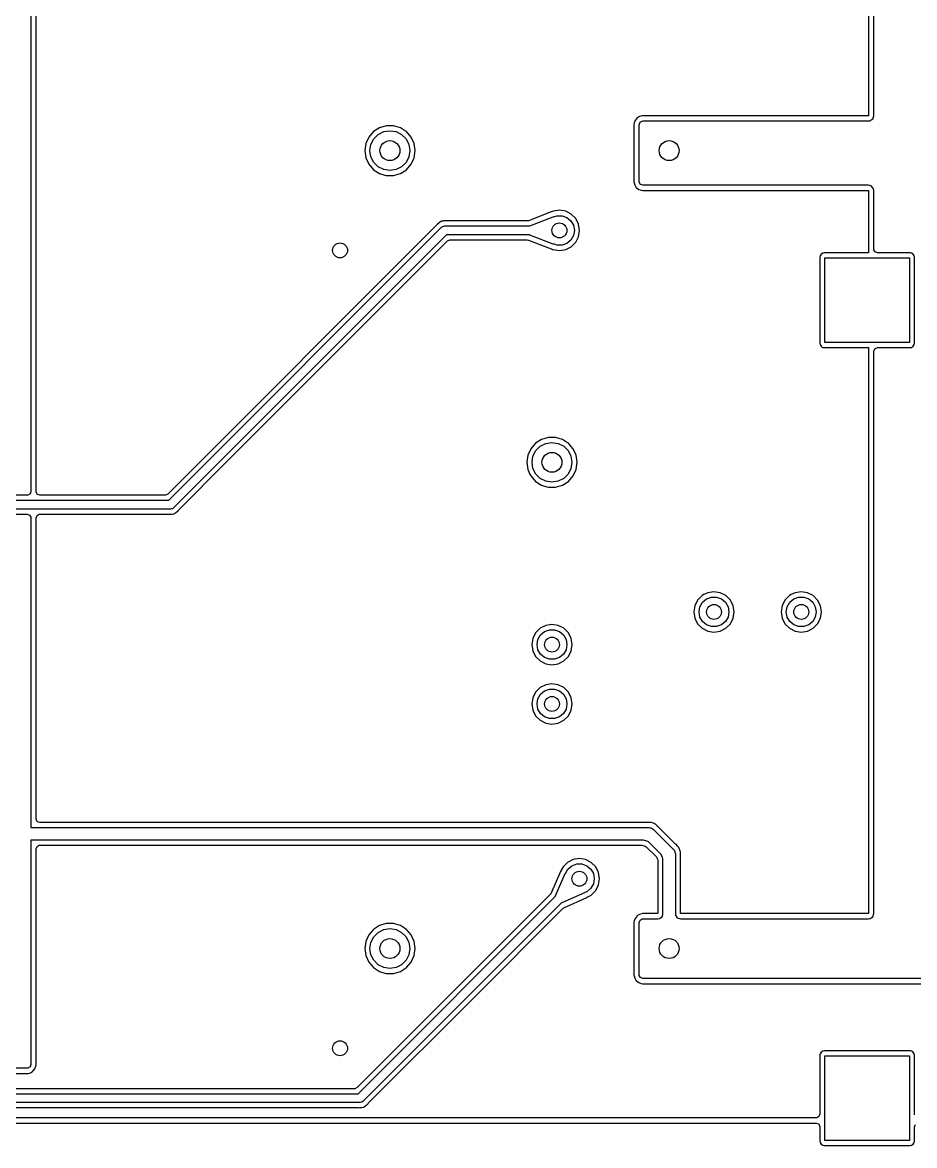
# Model space of a CAD drawing. Extents: x 107 to 211, y -135 to -72.
# Drawn here: x 146.63 to 164.52, y -122.45 to -99.93 of the extents above; entities that cross this region are included whole.
import ezdxf

# ---------------------------------------------------------------- set-up
doc = ezdxf.new("R2010")
doc.units = 0
doc.layers.add('BLACK', color=7, linetype='CONTINUOUS')

msp = doc.modelspace()

# ---------------------------------------------------------------- linework, layer by layer
at = {"layer": 'BLACK', "linetype": 'CONTINUOUS'}
for p, q in [((146.8, -81.210102), (146.8, -109.3366)), ((163.6, -90.450499), (163.6, -101.8)), ((163.7055, -101.8), (163.7055, -90.524499)), ((146.9055, -102.5), (146.9055, -97.595)), ((153.928036, -101.9995), (153.789949, -102.040046)), ((153.928039, -101.9995), (153.928036, -101.9995)), ((154.071961, -101.9995), (153.928039, -101.9995)), ((154.071964, -101.9995), (154.071961, -101.9995)), ((154.21005, -102.040046), (154.071964, -101.9995)), ((158.900862, -101.943417), (158.8945, -101.979496)), ((158.8945, -101.979496), (158.8945, -103.122802)), ((158.918175, -101.89585), (158.900862, -101.943417)), ((158.958318, -101.84447), (158.918175, -101.89585)), ((158.964562, -101.840569), (158.958318, -101.84447)), ((159.008395, -101.81526), (158.964562, -101.840569)), ((159, -101.9795), (159.017313, -101.931934)), ((159, -103.1205), (159, -101.9795)), ((159.008397, -101.815259), (159.008395, -101.81526)), ((159.051954, -101.801525), (159.008397, -101.815259)), ((159.017313, -101.931934), (159.06115, -101.906624)), ((159.05196, -101.801524), (159.051954, -101.801525)), ((159.0671, -101.800201), (159.05196, -101.801524)), ((159.06115, -101.906624), (159.074, -101.9055)), ((159.071698, -101.8), (159.0671, -101.800201)), ((163.6, -101.8), (159.071698, -101.8)), ((159.074, -101.9055), (163.600001, -101.9055)), ((163.600001, -101.9055), (163.632601, -101.900336)), ((163.632601, -101.900336), (163.653226, -101.885351)), ((163.653226, -101.885351), (163.685351, -101.862011)), ((163.685351, -101.862011), (163.7055, -101.8)), ((153.574623, -102.226626), (153.514834, -102.357545)), ((153.668868, -102.11786), (153.574623, -102.226626)), ((153.668875, -102.117855), (153.668868, -102.11786)), ((153.789945, -102.040047), (153.668875, -102.117855)), ((153.676393, -102.264886), (153.764886, -102.176393)), ((153.764886, -102.176393), (153.876393, -102.119577)), ((153.789949, -102.040046), (153.789945, -102.040047)), ((153.876393, -102.119577), (154, -102.1)), ((154, -102.1), (154.123607, -102.119577)), ((154.123607, -102.119577), (154.235114, -102.176393)), ((154.210054, -102.040047), (154.21005, -102.040046)), ((154.274182, -102.08126), (154.210054, -102.040047)), ((154.235114, -102.176393), (154.323607, -102.264886)), ((154.331128, -102.117857), (154.274182, -102.08126)), ((154.425377, -102.226627), (154.331128, -102.117857)), ((154.485165, -102.357543), (154.425377, -102.226627)), ((153.514834, -102.357545), (153.494353, -102.5)), ((153.6, -102.5), (153.619577, -102.376393)), ((153.619577, -102.376393), (153.676393, -102.264886)), ((154.323607, -102.264886), (154.380423, -102.376393)), ((154.380423, -102.376393), (154.4, -102.5)), ((154.505647, -102.5), (154.485165, -102.357543)), ((146.9055, -109.3366), (146.9055, -102.5)), ((153.494353, -102.5), (153.514834, -102.642454)), ((153.514834, -102.642454), (153.574623, -102.773373)), ((153.619577, -102.623607), (153.6, -102.5)), ((153.676393, -102.735114), (153.619577, -102.623607)), ((154.380423, -102.623607), (154.323607, -102.735114)), ((154.4, -102.5), (154.380423, -102.623607)), ((154.425377, -102.773373), (154.485165, -102.642457)), ((154.485165, -102.642457), (154.505647, -102.5)), ((153.574623, -102.773373), (153.668868, -102.882139)), ((153.668868, -102.882139), (153.668869, -102.88214)), ((153.668869, -102.88214), (153.668872, -102.882143)), ((153.668872, -102.882143), (153.789947, -102.959953)), ((153.764886, -102.823607), (153.676393, -102.735114)), ((153.876393, -102.880423), (153.764886, -102.823607)), ((154, -102.9), (153.876393, -102.880423)), ((154.123607, -102.880423), (154, -102.9)), ((154.235114, -102.823607), (154.123607, -102.880423)), ((154.210053, -102.959953), (154.331128, -102.882143)), ((154.323607, -102.735114), (154.235114, -102.823607)), ((154.331128, -102.882143), (154.425377, -102.773373)), ((153.789947, -102.959953), (153.896403, -102.991211)), ((153.896403, -102.991211), (153.928035, -103.000499)), ((153.928035, -103.000499), (153.928037, -103.0005)), ((153.928037, -103.0005), (153.928039, -103.0005)), ((153.928039, -103.0005), (154.071963, -103.0005)), ((154.071963, -103.0005), (154.071964, -103.000499)), ((154.071964, -103.000499), (154.210053, -102.959953)), ((158.8945, -103.122802), (158.894701, -103.1274)), ((158.894701, -103.1274), (158.896024, -103.142539)), ((158.896024, -103.142539), (158.896025, -103.142545)), ((158.896025, -103.142545), (158.909759, -103.186102)), ((159.001124, -103.13335), (159, -103.1205)), ((159.026434, -103.177187), (159.001124, -103.13335)), ((158.909759, -103.186102), (158.90976, -103.186104)), ((158.90976, -103.186104), (158.934124, -103.228302)), ((158.934124, -103.228302), (158.935069, -103.229938)), ((158.935069, -103.229938), (158.93897, -103.236181)), ((158.93897, -103.236181), (158.99035, -103.276324)), ((158.99035, -103.276324), (159.037916, -103.293637)), ((159.074, -103.1945), (159.026434, -103.177187)), ((159.037916, -103.293637), (159.074, -103.3)), ((163.6, -103.1945), (159.074, -103.1945)), ((159.074, -103.3), (163.6, -103.3)), ((163.600001, -103.1945), (163.6, -103.1945)), ((163.6, -103.3), (163.6, -104.5495)), ((163.662011, -103.214649), (163.600001, -103.1945)), ((163.700336, -103.267398), (163.662011, -103.214649)), ((163.7055, -103.299999), (163.700336, -103.267398)), ((163.7055, -104.4755), (163.7055, -103.299999)), ((157.2364, -103.728606), (156.780277, -103.905589)), ((157.236402, -103.728605), (157.2364, -103.728606)), ((157.236404, -103.728605), (157.236402, -103.728605)), ((157.241239, -103.727756), (157.236404, -103.728605)), ((157.262027, -103.720808), (157.241239, -103.727756)), ((157.274694, -103.714354), (157.262027, -103.720808)), ((157.4, -103.694508), (157.274694, -103.714354)), ((157.284115, -103.827775), (157.347906, -103.804558)), ((157.347906, -103.804558), (157.452094, -103.804558)), ((157.525301, -103.714353), (157.4, -103.694508)), ((157.452094, -103.804558), (157.55, -103.840192)), ((157.525302, -103.714353), (157.525301, -103.714353)), ((157.525304, -103.714354), (157.525302, -103.714353)), ((157.638342, -103.77195), (157.525304, -103.714354)), ((157.72805, -103.861658), (157.638342, -103.77195)), ((154.934429, -103.997717), (149.543222, -109.388926)), ((149.563176, -109.5111), (155.037138, -104.037138)), ((154.945282, -103.982422), (154.934429, -103.997717)), ((154.948112, -103.978874), (154.945282, -103.982422)), ((154.971973, -103.959845), (154.948112, -103.978874)), ((154.975067, -103.95708), (154.971973, -103.959845)), ((154.981162, -103.950984), (154.975067, -103.95708)), ((154.981168, -103.950979), (154.981162, -103.950984)), ((154.98847, -103.946391), (154.981168, -103.950979)), ((154.99185, -103.943992), (154.98847, -103.946391)), ((155.015706, -103.924969), (154.99185, -103.943992)), ((155.019791, -103.923002), (155.015706, -103.924969)), ((155.031573, -103.918122), (155.019791, -103.923002)), ((155.035836, -103.91663), (155.031573, -103.918122)), ((155.066166, -103.913212), (155.035836, -103.91663)), ((155.037138, -104.037138), (155.041659, -104.033972)), ((155.041659, -104.033972), (155.042856, -104.031899)), ((155.042856, -104.031899), (155.046529, -104.030562)), ((155.046529, -104.030562), (155.06243, -104.019428)), ((155.06243, -104.019428), (155.081766, -104.017736)), ((155.070256, -103.912517), (155.066166, -103.913212)), ((155.078659, -103.9106), (155.070256, -103.912517)), ((155.087277, -103.9106), (155.078659, -103.9106)), ((155.081766, -104.017736), (155.1, -104.0111)), ((155.091423, -103.910367), (155.087277, -103.9106)), ((155.121751, -103.90695), (155.091423, -103.910367)), ((155.1, -104.0111), (156.803318, -104.0111)), ((155.121752, -103.90695), (155.121751, -103.90695)), ((155.12628, -103.90746), (155.121752, -103.90695)), ((155.144756, -103.9106), (155.12628, -103.90746)), ((156.753508, -103.9106), (155.144756, -103.9106)), ((156.780277, -103.905589), (156.753508, -103.9106)), ((156.803318, -104.0111), (156.803427, -104.010837)), ((156.803427, -104.010837), (156.807466, -104.008202)), ((156.807466, -104.008202), (157.274563, -103.826961)), ((157.274563, -103.826961), (157.283515, -103.827163)), ((157.283515, -103.827163), (157.284115, -103.827775)), ((157.55, -103.840192), (157.629813, -103.907164)), ((157.629813, -103.907164), (157.681908, -103.997394)), ((157.681908, -103.997394), (157.7, -104.1)), ((157.785646, -103.974696), (157.72805, -103.861658)), ((157.805492, -104.1), (157.785646, -103.974696)), ((155.136824, -104.1889), (149.662862, -109.662862)), ((156.804437, -104.1889), (155.136824, -104.1889)), ((156.807468, -104.191797), (156.804437, -104.1889)), ((157.274563, -104.373038), (156.807468, -104.191797)), ((157.681908, -104.202606), (157.629813, -104.292836)), ((157.7, -104.1), (157.681908, -104.202606)), ((157.72805, -104.338342), (157.785646, -104.225304)), ((157.785646, -104.225304), (157.805492, -104.1)), ((150.71785, -108.75), (155.156778, -104.311074)), ((155.156778, -104.311074), (155.202654, -104.289682)), ((155.202654, -104.289682), (155.209104, -104.2894)), ((155.209104, -104.2894), (156.753512, -104.2894)), ((156.753512, -104.2894), (156.780279, -104.29441)), ((156.780279, -104.29441), (157.236399, -104.471393)), ((157.236399, -104.471393), (157.236402, -104.471393)), ((157.236402, -104.471393), (157.236406, -104.471395)), ((157.236406, -104.471395), (157.241789, -104.472375)), ((157.241789, -104.472375), (157.262134, -104.479245)), ((157.262134, -104.479245), (157.274696, -104.485646)), ((157.283239, -104.372953), (157.274563, -104.373038)), ((157.274696, -104.485646), (157.4, -104.505492)), ((157.28401, -104.372186), (157.283239, -104.372953)), ((157.347906, -104.395442), (157.28401, -104.372186)), ((157.452094, -104.395442), (157.347906, -104.395442)), ((157.4, -104.505492), (157.525304, -104.485646)), ((157.55, -104.359808), (157.452094, -104.395442)), ((157.525304, -104.485646), (157.638342, -104.42805)), ((157.629813, -104.292836), (157.55, -104.359808)), ((157.638342, -104.42805), (157.72805, -104.338342)), ((163.706624, -104.48835), (163.7055, -104.4755)), ((163.731934, -104.532187), (163.706624, -104.48835)), ((162.62628, -104.610791), (162.620451, -104.640098)), ((162.620451, -104.640098), (162.620451, -106.359894)), ((162.626283, -104.610785), (162.62628, -104.610791)), ((162.648493, -104.577542), (162.626283, -104.610785)), ((162.681738, -104.55533), (162.648493, -104.577542)), ((162.711048, -104.549501), (162.681738, -104.55533)), ((162.711056, -104.5495), (162.711048, -104.549501)), ((163.6, -104.5495), (162.711056, -104.5495)), ((162.720951, -106.35), (162.720951, -104.65)), ((162.720951, -104.65), (164.420951, -104.65)), ((163.7795, -104.5495), (163.731934, -104.532187)), ((164.430848, -104.5495), (163.7795, -104.5495)), ((164.420951, -104.65), (164.420951, -106.35)), ((164.43085, -104.5495), (164.430848, -104.5495)), ((164.44251, -104.551819), (164.43085, -104.5495)), ((164.460162, -104.55533), (164.44251, -104.551819)), ((164.460164, -104.555331), (164.460162, -104.55533)), ((164.493407, -104.577542), (164.460164, -104.555331)), ((164.49341, -104.577545), (164.493407, -104.577542)), ((164.515619, -104.610784), (164.49341, -104.577545)), ((164.515619, -104.610786), (164.515619, -104.610784)), ((164.51562, -104.610787), (164.515619, -104.610786)), ((164.52145, -104.640102), (164.51562, -104.610787)), ((164.521451, -106.359899), (164.52145, -104.640102)), ((162.620451, -106.359894), (162.620452, -106.359902)), ((162.620452, -106.359902), (162.626281, -106.389212)), ((162.626281, -106.389212), (162.648493, -106.422457)), ((162.648493, -106.422457), (162.66517, -106.433599)), ((162.66517, -106.433599), (162.681738, -106.444669)), ((162.681738, -106.444669), (162.681741, -106.444669)), ((162.681741, -106.444669), (162.681742, -106.44467)), ((162.681742, -106.44467), (162.691598, -106.44663)), ((162.691598, -106.44663), (162.711052, -106.4505)), ((162.711052, -106.4505), (163.6, -106.450499)), ((164.420951, -106.35), (162.720951, -106.35)), ((163.6, -106.450499), (163.6, -117.8)), ((163.7055, -106.524499), (163.722813, -106.476933)), ((163.722813, -106.476933), (163.76665, -106.451623)), ((163.76665, -106.451623), (163.7795, -106.450499)), ((163.7795, -106.450499), (164.430849, -106.450499)), ((164.430849, -106.450499), (164.460164, -106.444669)), ((164.460164, -106.444669), (164.460165, -106.444668)), ((164.460165, -106.444668), (164.460166, -106.444668)), ((164.460166, -106.444668), (164.493405, -106.422459)), ((164.493404, -106.422459), (164.493408, -106.422457)), ((164.493405, -106.422459), (164.493404, -106.422459)), ((164.493408, -106.422457), (164.51562, -106.389213)), ((164.51562, -106.389213), (164.521451, -106.359899)), ((163.7055, -117.8), (163.7055, -106.524499)), ((157.039945, -108.290047), (156.918875, -108.367855)), ((157.039949, -108.290046), (157.039945, -108.290047)), ((157.178036, -108.2495), (157.039949, -108.290046)), ((157.178039, -108.2495), (157.178036, -108.2495)), ((157.321961, -108.2495), (157.178039, -108.2495)), ((157.321964, -108.2495), (157.321961, -108.2495)), ((157.46005, -108.290046), (157.321964, -108.2495)), ((157.460054, -108.290047), (157.46005, -108.290046)), ((157.524182, -108.33126), (157.460054, -108.290047)), ((156.824623, -108.476626), (156.764834, -108.607545)), ((156.918868, -108.36786), (156.824623, -108.476626)), ((156.869577, -108.626393), (156.926393, -108.514886)), ((156.918875, -108.367855), (156.918868, -108.36786)), ((156.926393, -108.514886), (157.014886, -108.426393)), ((157.014886, -108.426393), (157.126393, -108.369577)), ((157.126393, -108.369577), (157.25, -108.35)), ((157.25, -108.35), (157.373607, -108.369577)), ((157.373607, -108.369577), (157.485114, -108.426393)), ((157.485114, -108.426393), (157.573607, -108.514886)), ((157.581128, -108.367857), (157.524182, -108.33126)), ((157.573607, -108.514886), (157.630423, -108.626393)), ((157.581129, -108.367859), (157.581128, -108.367857)), ((157.581131, -108.36786), (157.581129, -108.367859)), ((157.629344, -108.423502), (157.581131, -108.36786)), ((157.675377, -108.476627), (157.629344, -108.423502)), ((157.735165, -108.607543), (157.675377, -108.476627)), ((149.765568, -109.702282), (150.71785, -108.75)), ((156.764834, -108.607545), (156.744353, -108.75)), ((156.744353, -108.75), (156.764834, -108.892454)), ((156.85, -108.75), (156.869577, -108.626393)), ((156.869577, -108.873607), (156.85, -108.75)), ((157.630423, -108.626393), (157.65, -108.75)), ((157.65, -108.75), (157.630423, -108.873607)), ((157.755647, -108.75), (157.735165, -108.607543)), ((157.735165, -108.892457), (157.755647, -108.75)), ((156.764834, -108.892454), (156.764834, -108.892455)), ((156.764834, -108.892455), (156.764835, -108.892457)), ((156.764835, -108.892457), (156.809664, -108.990617)), ((156.809664, -108.990617), (156.824623, -109.023373)), ((156.926393, -108.985114), (156.869577, -108.873607)), ((157.014886, -109.073607), (156.926393, -108.985114)), ((157.573607, -108.985114), (157.485114, -109.073607)), ((157.630423, -108.873607), (157.573607, -108.985114)), ((157.675377, -109.023373), (157.735165, -108.892457)), ((156.824623, -109.023373), (156.918868, -109.132139)), ((156.918868, -109.132139), (156.918869, -109.13214)), ((156.918869, -109.13214), (156.918872, -109.132143)), ((156.918872, -109.132143), (157.039947, -109.209953)), ((157.126393, -109.130423), (157.014886, -109.073607)), ((157.039947, -109.209953), (157.146403, -109.241211)), ((157.25, -109.15), (157.126393, -109.130423)), ((157.373607, -109.130423), (157.25, -109.15)), ((157.321964, -109.250499), (157.460053, -109.209953)), ((157.485114, -109.073607), (157.373607, -109.130423)), ((157.460053, -109.209953), (157.581128, -109.132143)), ((157.581128, -109.132143), (157.675377, -109.023373)), ((146.726, -109.4106), (145.2795, -109.4106)), ((146.73885, -109.409476), (146.726, -109.4106)), ((146.782687, -109.384166), (146.73885, -109.409476)), ((146.8, -109.3366), (146.782687, -109.384166)), ((146.906624, -109.34945), (146.9055, -109.3366)), ((146.931934, -109.393287), (146.906624, -109.34945)), ((146.9795, -109.4106), (146.931934, -109.393287)), ((149.490896, -109.4106), (146.9795, -109.4106)), ((149.497346, -109.410318), (149.490896, -109.4106)), ((149.543222, -109.388926), (149.497346, -109.410318)), ((157.146403, -109.241211), (157.178035, -109.250499)), ((157.178035, -109.250499), (157.178037, -109.2505)), ((157.178037, -109.2505), (157.178039, -109.2505)), ((157.178039, -109.2505), (157.321963, -109.2505)), ((157.321963, -109.2505), (157.321964, -109.250499)), ((128.780273, -109.5111), (149.563176, -109.5111)), ((149.65347, -109.669438), (149.637571, -109.680571)), ((149.657144, -109.668101), (149.65347, -109.669438)), ((149.658341, -109.666027), (149.657144, -109.668101)), ((149.662862, -109.662862), (149.658341, -109.666027)), ((149.6, -109.6889), (128.743449, -109.6889)), ((145.2795, -109.7894), (146.726, -109.7894)), ((146.726, -109.7894), (146.773566, -109.806713)), ((146.773566, -109.806713), (146.798876, -109.85055)), ((146.798876, -109.85055), (146.8, -109.8634)), ((146.8, -109.8634), (146.8, -116.075)), ((146.9055, -109.8634), (146.922813, -109.815834)), ((146.9055, -112.405), (146.9055, -109.8634)), ((146.922813, -109.815834), (146.96665, -109.790524)), ((146.96665, -109.790524), (146.9795, -109.7894)), ((146.9795, -109.7894), (149.555248, -109.7894)), ((149.555248, -109.7894), (149.573716, -109.792537)), ((149.573716, -109.792537), (149.578244, -109.793047)), ((149.578244, -109.793047), (149.578249, -109.793049)), ((149.578249, -109.793049), (149.59834, -109.790785)), ((149.59834, -109.790785), (149.608572, -109.789633)), ((149.618235, -109.682262), (149.6, -109.6889)), ((149.608572, -109.789633), (149.612717, -109.7894)), ((149.612717, -109.7894), (149.621341, -109.7894)), ((149.637571, -109.680571), (149.618235, -109.682262)), ((149.621341, -109.7894), (149.629749, -109.78748)), ((149.629749, -109.78748), (149.633839, -109.786785)), ((149.633839, -109.786785), (149.664164, -109.783369)), ((149.664164, -109.783369), (149.664166, -109.783368)), ((149.664166, -109.783368), (149.66847, -109.781862)), ((149.66847, -109.781862), (149.68017, -109.777015)), ((149.68017, -109.777015), (149.684288, -109.775032)), ((149.684288, -109.775032), (149.684291, -109.775032)), ((149.684291, -109.775032), (149.708156, -109.755998)), ((149.708156, -109.755998), (149.711527, -109.753607)), ((149.711527, -109.753607), (149.718836, -109.749016)), ((149.718836, -109.749016), (149.724948, -109.742902)), ((149.724948, -109.742902), (149.728014, -109.740162)), ((149.728014, -109.740162), (149.751887, -109.721126)), ((149.751887, -109.721126), (149.751888, -109.721122)), ((149.751888, -109.721122), (149.754732, -109.717557)), ((149.754732, -109.717557), (149.765568, -109.702282)), ((160.261652, -111.421954), (160.171954, -111.511652)), ((160.261657, -111.421951), (160.261652, -111.421954)), ((160.261658, -111.42195), (160.261657, -111.421951)), ((160.299337, -111.402751), (160.261658, -111.42195)), ((160.374698, -111.364352), (160.299337, -111.402751)), ((160.35, -111.490192), (160.447906, -111.454558)), ((160.374699, -111.364352), (160.374698, -111.364352)), ((160.499997, -111.344508), (160.374699, -111.364352)), ((160.447906, -111.454558), (160.552094, -111.454558)), ((160.500003, -111.344508), (160.499997, -111.344508)), ((160.6253, -111.364352), (160.500003, -111.344508)), ((160.552094, -111.454558), (160.65, -111.490192)), ((160.625303, -111.364353), (160.6253, -111.364352)), ((160.625304, -111.364354), (160.625303, -111.364353)), ((160.738342, -111.42195), (160.625304, -111.364354)), ((160.738344, -111.421952), (160.738342, -111.42195)), ((160.738347, -111.421954), (160.738344, -111.421952)), ((160.828045, -111.511652), (160.738347, -111.421954)), ((162.011652, -111.421954), (161.921954, -111.511652)), ((162.011657, -111.421951), (162.011652, -111.421954)), ((162.011658, -111.42195), (162.011657, -111.421951)), ((162.049337, -111.402751), (162.011658, -111.42195)), ((162.124698, -111.364352), (162.049337, -111.402751)), ((162.1, -111.490192), (162.197906, -111.454558)), ((162.124699, -111.364352), (162.124698, -111.364352)), ((162.249997, -111.344508), (162.124699, -111.364352)), ((162.197906, -111.454558), (162.302094, -111.454558)), ((162.250003, -111.344508), (162.249997, -111.344508)), ((162.3753, -111.364352), (162.250003, -111.344508)), ((162.302094, -111.454558), (162.4, -111.490192)), ((162.375303, -111.364353), (162.3753, -111.364352)), ((162.375304, -111.364354), (162.375303, -111.364353)), ((162.488342, -111.42195), (162.375304, -111.364354)), ((162.488344, -111.421952), (162.488342, -111.42195)), ((162.488347, -111.421954), (162.488344, -111.421952)), ((162.578045, -111.511652), (162.488347, -111.421954)), ((160.114352, -111.624699), (160.094508, -111.749996)), ((160.171951, -111.511657), (160.114352, -111.624698)), ((160.114352, -111.624698), (160.114352, -111.624699)), ((160.171954, -111.511652), (160.171951, -111.511657)), ((160.2, -111.75), (160.218092, -111.647394)), ((160.218092, -111.647394), (160.270187, -111.557164)), ((160.270187, -111.557164), (160.35, -111.490192)), ((160.65, -111.490192), (160.729813, -111.557164)), ((160.729813, -111.557164), (160.781908, -111.647394)), ((160.781908, -111.647394), (160.8, -111.75)), ((160.828046, -111.511654), (160.828045, -111.511652)), ((160.82805, -111.511658), (160.828046, -111.511654)), ((160.885646, -111.624696), (160.82805, -111.511658)), ((160.885647, -111.624698), (160.885646, -111.624696)), ((160.885647, -111.624699), (160.885647, -111.624698)), ((160.905492, -111.749996), (160.885647, -111.624699)), ((161.864352, -111.624699), (161.844508, -111.749996)), ((161.921951, -111.511657), (161.864352, -111.624698)), ((161.864352, -111.624698), (161.864352, -111.624699)), ((161.921954, -111.511652), (161.921951, -111.511657)), ((161.95, -111.75), (161.968092, -111.647394)), ((161.968092, -111.647394), (162.020187, -111.557164)), ((162.020187, -111.557164), (162.1, -111.490192)), ((162.4, -111.490192), (162.479813, -111.557164)), ((162.479813, -111.557164), (162.531908, -111.647394)), ((162.531908, -111.647394), (162.55, -111.75)), ((162.578046, -111.511654), (162.578045, -111.511652)), ((162.57805, -111.511658), (162.578046, -111.511654)), ((162.635646, -111.624696), (162.57805, -111.511658)), ((162.635647, -111.624698), (162.635646, -111.624696)), ((162.635647, -111.624699), (162.635647, -111.624698)), ((162.655492, -111.749996), (162.635647, -111.624699)), ((160.094508, -111.749996), (160.094508, -111.750003)), ((160.094508, -111.750003), (160.114352, -111.8753)), ((160.114352, -111.8753), (160.114352, -111.875301)), ((160.114352, -111.875301), (160.114354, -111.875304)), ((160.114354, -111.875304), (160.17195, -111.988342)), ((160.218092, -111.852606), (160.2, -111.75)), ((160.270187, -111.942836), (160.218092, -111.852606)), ((160.781908, -111.852606), (160.729813, -111.942836)), ((160.8, -111.75), (160.781908, -111.852606)), ((160.82805, -111.988342), (160.885646, -111.875304)), ((160.885646, -111.875302), (160.885647, -111.875301)), ((160.885646, -111.875304), (160.885646, -111.875302)), ((160.885647, -111.8753), (160.905492, -111.750003)), ((160.885647, -111.875301), (160.885647, -111.8753)), ((160.905492, -111.750003), (160.905492, -111.749996)), ((161.844508, -111.749996), (161.844508, -111.750003)), ((161.844508, -111.750003), (161.864352, -111.8753)), ((161.864352, -111.8753), (161.864352, -111.875301)), ((161.864352, -111.875301), (161.864354, -111.875304)), ((161.864354, -111.875304), (161.92195, -111.988342)), ((161.968092, -111.852606), (161.95, -111.75)), ((162.020187, -111.942836), (161.968092, -111.852606)), ((162.531908, -111.852606), (162.479813, -111.942836)), ((162.55, -111.75), (162.531908, -111.852606)), ((162.57805, -111.988342), (162.635646, -111.875304)), ((162.635646, -111.875302), (162.635647, -111.875301)), ((162.635646, -111.875304), (162.635646, -111.875302)), ((162.635647, -111.8753), (162.655492, -111.750003)), ((162.635647, -111.875301), (162.635647, -111.8753)), ((162.655492, -111.750003), (162.655492, -111.749996)), ((157.012607, -112.076951), (156.922902, -112.166656)), ((157.125649, -112.019353), (157.012607, -112.076951)), ((157.021138, -112.212164), (157.100951, -112.145192)), ((157.100951, -112.145192), (157.198857, -112.109558)), ((157.250951, -111.999508), (157.125649, -112.019353)), ((157.198857, -112.109558), (157.303045, -112.109558)), ((157.376252, -112.019353), (157.250951, -111.999508)), ((157.303045, -112.109558), (157.400951, -112.145192)), ((157.376253, -112.019353), (157.376252, -112.019353)), ((157.376255, -112.019354), (157.376253, -112.019353)), ((157.489293, -112.07695), (157.376255, -112.019354)), ((157.400951, -112.145192), (157.480764, -112.212164)), ((157.579001, -112.166658), (157.489293, -112.07695)), ((160.17195, -111.988342), (160.171952, -111.988344)), ((160.171952, -111.988344), (160.171954, -111.988347)), ((160.171954, -111.988347), (160.261652, -112.078045)), ((160.261652, -112.078045), (160.261654, -112.078046)), ((160.261654, -112.078046), (160.261658, -112.07805)), ((160.261658, -112.07805), (160.374696, -112.135646)), ((160.35, -112.009808), (160.270187, -111.942836)), ((160.447906, -112.045442), (160.35, -112.009808)), ((160.374696, -112.135646), (160.374697, -112.135646)), ((160.374697, -112.135646), (160.374699, -112.135647)), ((160.374699, -112.135647), (160.499997, -112.155492)), ((160.552094, -112.045442), (160.447906, -112.045442)), ((160.500003, -112.155492), (160.6253, -112.135647)), ((160.65, -112.009808), (160.552094, -112.045442)), ((160.6253, -112.135647), (160.625301, -112.135647)), ((160.625301, -112.135647), (160.625302, -112.135646)), ((160.625302, -112.135646), (160.625304, -112.135646)), ((160.625304, -112.135646), (160.738342, -112.07805)), ((160.729813, -111.942836), (160.65, -112.009808)), ((160.738342, -112.07805), (160.82805, -111.988342)), ((161.92195, -111.988342), (161.921952, -111.988344)), ((161.921952, -111.988344), (161.921954, -111.988347)), ((161.921954, -111.988347), (162.011652, -112.078045)), ((162.011652, -112.078045), (162.011654, -112.078046)), ((162.011654, -112.078046), (162.011658, -112.07805)), ((162.011658, -112.07805), (162.124696, -112.135646)), ((162.1, -112.009808), (162.020187, -111.942836)), ((162.197906, -112.045442), (162.1, -112.009808)), ((162.124696, -112.135646), (162.124697, -112.135646)), ((162.124697, -112.135646), (162.124699, -112.135647)), ((162.124699, -112.135647), (162.249997, -112.155492)), ((162.302094, -112.045442), (162.197906, -112.045442)), ((162.250003, -112.155492), (162.3753, -112.135647)), ((162.4, -112.009808), (162.302094, -112.045442)), ((162.3753, -112.135647), (162.375301, -112.135647)), ((162.375301, -112.135647), (162.375302, -112.135646)), ((162.375302, -112.135646), (162.375304, -112.135646)), ((162.375304, -112.135646), (162.488342, -112.07805)), ((162.479813, -111.942836), (162.4, -112.009808)), ((162.488342, -112.07805), (162.57805, -111.988342)), ((156.865304, -112.279698), (156.845459, -112.405)), ((156.922902, -112.166656), (156.865304, -112.279698)), ((156.950951, -112.405), (156.969043, -112.302394)), ((156.969043, -112.302394), (157.021138, -112.212164)), ((157.480764, -112.212164), (157.532859, -112.302394)), ((157.532859, -112.302394), (157.550951, -112.405)), ((157.636597, -112.279696), (157.579001, -112.166658)), ((157.656443, -112.405), (157.636597, -112.279696)), ((160.499997, -112.155492), (160.5, -112.155492)), ((160.5, -112.155492), (160.500003, -112.155492)), ((162.249997, -112.155492), (162.25, -112.155492)), ((162.25, -112.155492), (162.250003, -112.155492)), ((146.9055, -113.595), (146.9055, -112.405)), ((156.845459, -112.405), (156.865304, -112.530301)), ((156.865304, -112.530301), (156.865304, -112.530302)), ((156.865304, -112.530302), (156.865305, -112.530304)), ((156.865305, -112.530304), (156.922901, -112.643342)), ((156.969043, -112.507606), (156.950951, -112.405)), ((157.021138, -112.597836), (156.969043, -112.507606)), ((157.100951, -112.664808), (157.021138, -112.597836)), ((157.480764, -112.597836), (157.400951, -112.664808)), ((157.532859, -112.507606), (157.480764, -112.597836)), ((157.550951, -112.405), (157.532859, -112.507606)), ((157.579001, -112.643342), (157.636597, -112.530304)), ((157.636597, -112.530304), (157.656443, -112.405)), ((156.922901, -112.643342), (157.012609, -112.73305)), ((157.012609, -112.73305), (157.125647, -112.790646)), ((157.198857, -112.700442), (157.100951, -112.664808)), ((157.125647, -112.790646), (157.250951, -112.810492)), ((157.303045, -112.700442), (157.198857, -112.700442)), ((157.250951, -112.810492), (157.376255, -112.790646)), ((157.400951, -112.664808), (157.303045, -112.700442)), ((157.376255, -112.790646), (157.489293, -112.73305)), ((157.489293, -112.73305), (157.579001, -112.643342)), ((157.012607, -113.266951), (156.922902, -113.356656)), ((157.125649, -113.209353), (157.012607, -113.266951)), ((157.250951, -113.189508), (157.125649, -113.209353)), ((157.376252, -113.209353), (157.250951, -113.189508)), ((157.376253, -113.209353), (157.376252, -113.209353)), ((157.376255, -113.209354), (157.376253, -113.209353)), ((157.489293, -113.26695), (157.376255, -113.209354)), ((157.579001, -113.356658), (157.489293, -113.26695)), ((156.865304, -113.469698), (156.845459, -113.595)), ((156.922902, -113.356656), (156.865304, -113.469698)), ((156.950951, -113.595), (156.969043, -113.492394)), ((156.969043, -113.492394), (157.021138, -113.402164)), ((157.021138, -113.402164), (157.100951, -113.335192)), ((157.100951, -113.335192), (157.198857, -113.299558)), ((157.198857, -113.299558), (157.303045, -113.299558)), ((157.303045, -113.299558), (157.400951, -113.335192)), ((157.400951, -113.335192), (157.480764, -113.402164)), ((157.480764, -113.402164), (157.532859, -113.492394)), ((157.532859, -113.492394), (157.550951, -113.595)), ((157.636597, -113.469696), (157.579001, -113.356658)), ((157.656443, -113.595), (157.636597, -113.469696)), ((146.9055, -115.9005), (146.9055, -113.595)), ((156.845459, -113.595), (156.865304, -113.720301)), ((156.865304, -113.720301), (156.865304, -113.720302)), ((156.865304, -113.720302), (156.865305, -113.720304)), ((156.865305, -113.720304), (156.922901, -113.833342)), ((156.969043, -113.697606), (156.950951, -113.595)), ((157.021138, -113.787836), (156.969043, -113.697606)), ((157.532859, -113.697606), (157.480764, -113.787836)), ((157.550951, -113.595), (157.532859, -113.697606)), ((157.579001, -113.833342), (157.636597, -113.720304)), ((157.636597, -113.720304), (157.656443, -113.595)), ((156.922901, -113.833342), (157.012609, -113.92305)), ((157.012609, -113.92305), (157.125647, -113.980646)), ((157.100951, -113.854808), (157.021138, -113.787836)), ((157.198857, -113.890442), (157.100951, -113.854808)), ((157.303045, -113.890442), (157.198857, -113.890442)), ((157.400951, -113.854808), (157.303045, -113.890442)), ((157.376255, -113.980646), (157.489293, -113.92305)), ((157.480764, -113.787836), (157.400951, -113.854808)), ((157.489293, -113.92305), (157.579001, -113.833342)), ((157.125647, -113.980646), (157.250951, -114.000492)), ((157.250951, -114.000492), (157.376255, -113.980646)), ((146.906624, -115.91335), (146.9055, -115.9005)), ((146.931934, -115.957187), (146.906624, -115.91335)), ((146.9795, -115.9745), (146.931934, -115.957187)), ((158.8, -115.9745), (146.9795, -115.9745)), ((159.153987, -115.9745), (158.8, -115.9745)), ((159.186079, -115.970275), (159.153987, -115.9745)), ((159.187933, -115.969778), (159.186079, -115.970275)), ((159.187935, -115.969777), (159.187933, -115.969778)), ((159.208108, -115.972973), (159.187935, -115.969777)), ((159.227506, -115.9745), (159.208108, -115.972973)), ((159.247931, -115.9745), (159.227506, -115.9745)), ((159.247932, -115.9745), (159.247931, -115.9745)), ((159.249683, -115.975279), (159.247932, -115.9745)), ((159.280712, -115.984472), (159.249683, -115.975279)), ((146.8, -116.075), (159.2, -116.075)), ((159.2, -116.075), (159.222093, -116.078176)), ((159.222093, -116.078176), (159.226571, -116.077856)), ((159.226571, -116.077856), (159.228967, -116.079164)), ((159.228967, -116.079164), (159.235217, -116.080063)), ((159.235217, -116.080063), (159.247536, -116.08798)), ((159.247536, -116.08798), (159.249092, -116.088441)), ((159.249092, -116.088441), (159.261272, -116.095055)), ((159.261272, -116.095055), (159.268496, -116.100749)), ((159.268496, -116.100749), (159.288388, -116.111612)), ((159.282618, -115.984774), (159.280712, -115.984472)), ((159.28262, -115.984775), (159.282618, -115.984774)), ((159.299754, -115.995901), (159.28262, -115.984775)), ((159.288388, -116.111612), (159.688388, -116.511611)), ((159.316849, -116.005183), (159.299754, -115.995901)), ((159.335503, -116.013489), (159.316849, -116.005183)), ((159.335507, -116.013491), (159.335503, -116.013489)), ((159.360103, -116.040808), (159.335507, -116.013491)), ((159.362549, -116.043524), (159.360103, -116.040808)), ((159.364764, -116.045859), (159.362549, -116.043524)), ((159.634174, -116.315269), (159.364764, -116.045859)), ((159.087432, -116.325), (146.8, -116.325)), ((146.8, -116.325), (146.8, -120.826)), ((146.922813, -116.451934), (146.96665, -116.426624)), ((146.96665, -116.426624), (146.9795, -116.4255)), ((146.9795, -116.4255), (158.8, -116.4255)), ((158.8, -116.4255), (159.055232, -116.4255)), ((159.055232, -116.4255), (159.122271, -116.445185)), ((159.151994, -116.343958), (159.087432, -116.325)), ((159.170231, -116.353498), (159.151994, -116.343958)), ((159.183841, -116.360617), (159.170231, -116.353498)), ((159.432012, -116.608789), (159.183841, -116.360617)), ((159.726915, -116.40801), (159.634174, -116.315269)), ((159.752593, -116.427714), (159.726915, -116.40801)), ((159.75331, -116.428128), (159.752593, -116.427714)), ((159.754259, -116.428676), (159.75331, -116.428128)), ((159.75426, -116.428677), (159.754259, -116.428676)), ((159.766268, -116.445205), (159.75426, -116.428677)), ((146.9055, -116.4995), (146.922813, -116.451934)), ((146.9055, -118.5), (146.9055, -116.4995)), ((159.122271, -116.445185), (159.142913, -116.461819)), ((159.142913, -116.461819), (159.338181, -116.657086)), ((159.338181, -116.657086), (159.371666, -116.718409)), ((159.464261, -116.667848), (159.432012, -116.608789)), ((159.688388, -116.511611), (159.701765, -116.529481)), ((159.701765, -116.529481), (159.705157, -116.53242)), ((159.705157, -116.53242), (159.705926, -116.535039)), ((159.705926, -116.535039), (159.70971, -116.540094)), ((159.70971, -116.540094), (159.712824, -116.554409)), ((159.712824, -116.554409), (159.713595, -116.555829)), ((159.713595, -116.555829), (159.717532, -116.569121)), ((159.717532, -116.569121), (159.718612, -116.578244)), ((159.718612, -116.578244), (159.725, -116.6)), ((159.725, -116.6), (159.725, -117.831571)), ((159.778904, -116.459999), (159.766268, -116.445205)), ((159.793345, -116.474439), (159.778904, -116.459999)), ((159.793345, -116.47444), (159.793345, -116.474439)), ((159.794031, -116.476226), (159.793345, -116.47444)), ((159.809478, -116.504677), (159.794031, -116.476226)), ((159.810605, -116.506229), (159.809478, -116.504677)), ((159.810607, -116.506232), (159.810605, -116.506229)), ((159.814853, -116.526211), (159.810607, -116.506232)), ((159.820378, -116.544865), (159.814853, -116.526211)), ((159.827699, -116.563936), (159.820378, -116.544865)), ((159.8255, -116.607518), (159.825585, -116.604273)), ((159.8255, -117.8), (159.8255, -116.607518)), ((159.825585, -116.604273), (159.827699, -116.563936)), ((157.47195, -116.861657), (157.436312, -116.931597)), ((157.561656, -116.771951), (157.47195, -116.861657)), ((157.674698, -116.714353), (157.561656, -116.771951)), ((157.570187, -116.907164), (157.65, -116.840192)), ((157.65, -116.840192), (157.747906, -116.804558)), ((157.8, -116.694508), (157.674698, -116.714353)), ((157.747906, -116.804558), (157.852094, -116.804558)), ((157.925301, -116.714353), (157.8, -116.694508)), ((157.852094, -116.804558), (157.95, -116.840192)), ((157.925302, -116.714353), (157.925301, -116.714353)), ((157.925304, -116.714354), (157.925302, -116.714353)), ((158.038342, -116.77195), (157.925304, -116.714354)), ((157.95, -116.840192), (158.029813, -116.907164)), ((158.12805, -116.861658), (158.038342, -116.77195)), ((158.185646, -116.974696), (158.12805, -116.861658)), ((159.371666, -116.718409), (159.3745, -116.744767)), ((159.3745, -116.744767), (159.3745, -117.8)), ((159.475, -116.702145), (159.464261, -116.667848)), ((159.475, -117.815388), (159.475, -116.702145)), ((157.421703, -116.953062), (157.224322, -117.400737)), ((157.316106, -117.454073), (157.518236, -116.995627)), ((157.433635, -116.93605), (157.421703, -116.953062)), ((157.436312, -116.931597), (157.433635, -116.93605)), ((157.518236, -116.995627), (157.52019, -116.993758)), ((157.52019, -116.993758), (157.570187, -116.907164)), ((158.029813, -116.907164), (158.081908, -116.997394)), ((158.081908, -116.997394), (158.1, -117.1)), ((158.1, -117.1), (158.081908, -117.202606)), ((158.205492, -117.1), (158.185646, -116.974696)), ((158.185646, -117.225304), (158.205492, -117.1)), ((158.029813, -117.292836), (157.95, -117.359808)), ((158.081908, -117.202606), (158.029813, -117.292836)), ((158.12805, -117.338342), (158.185646, -117.225304)), ((157.208937, -117.423209), (153.343222, -121.288926)), ((153.363176, -121.4111), (157.31522, -117.459055)), ((157.224322, -117.400737), (157.208937, -117.423209)), ((157.315112, -117.458793), (157.316106, -117.454073)), ((157.31522, -117.459055), (157.315112, -117.458793)), ((157.90437, -117.381764), (157.445926, -117.583893)), ((157.499256, -117.675679), (157.946932, -117.478298)), ((157.910446, -117.375569), (157.90437, -117.381764)), ((157.91045, -117.374202), (157.910446, -117.375569)), ((157.95, -117.359808), (157.91045, -117.374202)), ((157.946932, -117.478298), (157.965041, -117.465769)), ((157.965041, -117.465769), (157.969286, -117.463235)), ((157.969286, -117.463235), (158.038342, -117.42805)), ((158.038342, -117.42805), (158.12805, -117.338342)), ((157.441736, -117.583987), (153.462862, -121.562862)), ((155.66785, -119.5), (157.476792, -117.691058)), ((157.445926, -117.583893), (157.441736, -117.583987)), ((157.476792, -117.691058), (157.499256, -117.675679)), ((153.928036, -117.9995), (153.789949, -118.040046)), ((153.928039, -117.9995), (153.928036, -117.9995)), ((154.071961, -117.9995), (153.928039, -117.9995)), ((154.071964, -117.9995), (154.071961, -117.9995)), ((154.21005, -118.040046), (154.071964, -117.9995)), ((158.900862, -117.943417), (158.8945, -117.979496)), ((158.8945, -117.979496), (158.8945, -119.028302)), ((158.918175, -117.89585), (158.900862, -117.943417)), ((158.958318, -117.84447), (158.918175, -117.89585)), ((158.964562, -117.840569), (158.958318, -117.84447)), ((159.008395, -117.81526), (158.964562, -117.840569)), ((159, -117.9795), (159.017313, -117.931934)), ((159, -119.026), (159, -117.9795)), ((159.008397, -117.815259), (159.008395, -117.81526)), ((159.051954, -117.801525), (159.008397, -117.815259)), ((159.017313, -117.931934), (159.06115, -117.906624)), ((159.05196, -117.801524), (159.051954, -117.801525)), ((159.0671, -117.800201), (159.05196, -117.801524)), ((159.06115, -117.906624), (159.074, -117.9055)), ((159.071698, -117.8), (159.0671, -117.800201)), ((159.3745, -117.8), (159.071698, -117.8)), ((159.074, -117.9055), (159.374501, -117.9055)), ((159.374501, -117.9055), (159.407101, -117.900336)), ((159.407101, -117.900336), (159.427726, -117.885351)), ((159.427726, -117.885351), (159.459851, -117.862011)), ((159.459851, -117.862011), (159.475, -117.815388)), ((159.725, -117.831571), (159.725163, -117.832601)), ((159.725163, -117.832601), (159.763488, -117.88535)), ((159.763488, -117.88535), (159.763489, -117.885351)), ((159.763489, -117.885351), (159.8255, -117.9055)), ((163.6, -117.8), (159.8255, -117.8)), ((159.8255, -117.9055), (163.600001, -117.9055)), ((163.600001, -117.9055), (163.632601, -117.900336)), ((163.632601, -117.900336), (163.653226, -117.885351)), ((163.653226, -117.885351), (163.685351, -117.862011)), ((163.685351, -117.862011), (163.7055, -117.8)), ((153.574623, -118.226626), (153.514834, -118.357545)), ((153.668868, -118.11786), (153.574623, -118.226626)), ((153.668875, -118.117855), (153.668868, -118.11786)), ((153.789945, -118.040047), (153.668875, -118.117855)), ((153.676393, -118.264886), (153.764886, -118.176393)), ((153.764886, -118.176393), (153.876393, -118.119577)), ((153.789949, -118.040046), (153.789945, -118.040047)), ((153.876393, -118.119577), (154, -118.1)), ((154, -118.1), (154.123607, -118.119577)), ((154.123607, -118.119577), (154.235114, -118.176393)), ((154.210054, -118.040047), (154.21005, -118.040046)), ((154.274182, -118.08126), (154.210054, -118.040047)), ((154.235114, -118.176393), (154.323607, -118.264886)), ((154.331128, -118.117857), (154.274182, -118.08126)), ((154.425377, -118.226627), (154.331128, -118.117857)), ((154.485165, -118.357543), (154.425377, -118.226627)), ((153.514834, -118.357545), (153.494353, -118.5)), ((153.6, -118.5), (153.619577, -118.376393)), ((153.619577, -118.376393), (153.676393, -118.264886)), ((154.323607, -118.264886), (154.380423, -118.376393)), ((154.380423, -118.376393), (154.4, -118.5)), ((154.505647, -118.5), (154.485165, -118.357543)), ((146.9055, -120.826), (146.9055, -118.5)), ((153.494353, -118.5), (153.514834, -118.642454)), ((153.514834, -118.642454), (153.574623, -118.773373)), ((153.619577, -118.623607), (153.6, -118.5)), ((153.676393, -118.735114), (153.619577, -118.623607)), ((154.380423, -118.623607), (154.323607, -118.735114)), ((154.4, -118.5), (154.380423, -118.623607)), ((154.425377, -118.773373), (154.485165, -118.642457)), ((154.485165, -118.642457), (154.505647, -118.5)), ((153.574623, -118.773373), (153.668868, -118.882139)), ((153.668868, -118.882139), (153.668869, -118.88214)), ((153.668869, -118.88214), (153.668872, -118.882143)), ((153.668872, -118.882143), (153.789947, -118.959953)), ((153.764886, -118.823607), (153.676393, -118.735114)), ((153.876393, -118.880423), (153.764886, -118.823607)), ((154, -118.9), (153.876393, -118.880423)), ((154.123607, -118.880423), (154, -118.9)), ((154.235114, -118.823607), (154.123607, -118.880423)), ((154.210053, -118.959953), (154.331128, -118.882143)), ((154.323607, -118.735114), (154.235114, -118.823607)), ((154.331128, -118.882143), (154.425377, -118.773373)), ((153.789947, -118.959953), (153.896403, -118.991211)), ((153.896403, -118.991211), (153.928035, -119.000499)), ((153.928035, -119.000499), (153.928037, -119.0005)), ((153.928037, -119.0005), (153.928039, -119.0005)), ((153.928039, -119.0005), (154.071963, -119.0005)), ((154.071963, -119.0005), (154.071964, -119.000499)), ((154.071964, -119.000499), (154.210053, -118.959953)), ((158.8945, -119.028302), (158.894701, -119.0329)), ((158.894701, -119.0329), (158.896024, -119.048039)), ((158.896024, -119.048039), (158.896025, -119.048045)), ((158.896025, -119.048045), (158.909759, -119.091602)), ((158.909759, -119.091602), (158.90976, -119.091604)), ((158.90976, -119.091604), (158.927574, -119.122457)), ((158.927574, -119.122457), (158.935069, -119.135438)), ((159.001124, -119.03885), (159, -119.026)), ((159.026434, -119.082687), (159.001124, -119.03885)), ((159.074, -119.1), (159.026434, -119.082687)), ((166.626, -119.1), (159.074, -119.1)), ((158.935069, -119.135438), (158.93897, -119.141681)), ((158.93897, -119.141681), (158.99035, -119.181824)), ((158.99035, -119.181824), (159.037916, -119.199137)), ((159.037916, -119.199137), (159.074, -119.2055)), ((159.074, -119.2055), (159.074003, -119.2055)), ((159.074003, -119.2055), (166.628302, -119.2055)), ((153.565568, -121.602282), (155.66785, -119.5)), ((162.620886, -120.637917), (162.620451, -120.640102)), ((162.620451, -120.640102), (162.620451, -121.8205)), ((162.622056, -120.632032), (162.620886, -120.637917)), ((162.626281, -120.610788), (162.622056, -120.632032)), ((162.626282, -120.610786), (162.626281, -120.610788)), ((162.648493, -120.577543), (162.626282, -120.610786)), ((162.648496, -120.57754), (162.648493, -120.577543)), ((162.681735, -120.555331), (162.648496, -120.57754)), ((162.711053, -120.5495), (162.681735, -120.555331)), ((164.430848, -120.5495), (162.711053, -120.5495)), ((162.720951, -122.35), (162.720951, -120.65)), ((162.720951, -120.65), (164.420951, -120.65)), ((164.420951, -120.65), (164.420951, -122.35)), ((164.43085, -120.5495), (164.430848, -120.5495)), ((164.44251, -120.551819), (164.43085, -120.5495)), ((164.460162, -120.55533), (164.44251, -120.551819)), ((164.460164, -120.555331), (164.460162, -120.55533)), ((164.493407, -120.577542), (164.460164, -120.555331)), ((164.49341, -120.577545), (164.493407, -120.577542)), ((164.515619, -120.610784), (164.49341, -120.577545)), ((164.515619, -120.610786), (164.515619, -120.610784)), ((164.51562, -120.610787), (164.515619, -120.610786)), ((164.516976, -120.617605), (164.51562, -120.610787)), ((164.52145, -120.640102), (164.516976, -120.617605)), ((164.52145, -121.8205), (164.52145, -120.640102)), ((146.726, -120.9), (141.773835, -120.9)), ((146.73885, -120.898876), (146.726, -120.9)), ((146.782687, -120.873566), (146.73885, -120.898876)), ((146.8, -120.826), (146.782687, -120.873566)), ((146.841681, -120.96103), (146.881824, -120.90965)), ((146.881824, -120.90965), (146.899137, -120.862084)), ((146.899137, -120.862084), (146.9055, -120.826)), ((141.773838, -121.0055), (146.728302, -121.0055)), ((146.728302, -121.0055), (146.7329, -121.005299)), ((146.7329, -121.005299), (146.748043, -121.003975)), ((146.748043, -121.003975), (146.791601, -120.990241)), ((146.791601, -120.990241), (146.835438, -120.964931)), ((146.835438, -120.964931), (146.841681, -120.96103)), ((153.290896, -121.3106), (141.609104, -121.3106)), ((153.297346, -121.310318), (153.290896, -121.3106)), ((153.343222, -121.288926), (153.297346, -121.310318)), ((153.4, -121.5889), (141.5, -121.5889)), ((141.536824, -121.4111), (153.363176, -121.4111)), ((153.418235, -121.582262), (153.4, -121.5889)), ((153.437571, -121.580571), (153.418235, -121.582262)), ((153.45347, -121.569438), (153.437571, -121.580571)), ((153.457144, -121.568101), (153.45347, -121.569438)), ((153.458341, -121.566027), (153.457144, -121.568101)), ((153.462862, -121.562862), (153.458341, -121.566027)), ((153.554732, -121.617557), (153.565568, -121.602282)), ((141.544752, -121.6894), (153.355248, -121.6894)), ((153.355248, -121.6894), (153.373716, -121.692537)), ((153.373716, -121.692537), (153.378244, -121.693047)), ((153.378244, -121.693047), (153.378249, -121.693049)), ((153.378249, -121.693049), (153.39834, -121.690785)), ((153.39834, -121.690785), (153.408572, -121.689633)), ((153.408572, -121.689633), (153.412717, -121.6894)), ((153.412717, -121.6894), (153.421341, -121.6894)), ((153.421341, -121.6894), (153.429749, -121.68748)), ((153.429749, -121.68748), (153.433839, -121.686785)), ((153.433839, -121.686785), (153.464164, -121.683369)), ((153.464164, -121.683369), (153.464166, -121.683368)), ((153.464166, -121.683368), (153.46847, -121.681862)), ((153.46847, -121.681862), (153.48017, -121.677015)), ((153.48017, -121.677015), (153.484288, -121.675032)), ((153.484288, -121.675032), (153.484291, -121.675032)), ((153.484291, -121.675032), (153.508156, -121.655998)), ((153.508156, -121.655998), (153.511527, -121.653607)), ((153.511527, -121.653607), (153.518836, -121.649016)), ((153.518836, -121.649016), (153.524948, -121.642902)), ((153.524948, -121.642902), (153.528014, -121.640162)), ((153.528014, -121.640162), (153.551887, -121.621126)), ((153.551887, -121.621126), (153.551888, -121.621122)), ((153.551888, -121.621122), (153.554732, -121.617557)), ((162.620451, -121.8205), (162.603138, -121.868066)), ((164.522574, -121.83335), (164.52145, -121.8205)), ((137.040499, -122), (162.546452, -122)), ((162.546451, -121.8945), (137.054682, -121.8945)), ((162.559301, -121.893376), (162.546451, -121.8945)), ((162.546452, -122), (162.594018, -122.017313)), ((162.603138, -121.868066), (162.559301, -121.893376)), ((162.594018, -122.017313), (162.619328, -122.06115)), ((162.619328, -122.06115), (162.620452, -122.074)), ((164.521451, -122.074), (164.538764, -122.026434)), ((162.620452, -122.074), (162.620452, -122.359897)), ((164.521451, -122.359899), (164.521451, -122.074)), ((162.620452, -122.359897), (162.626282, -122.389215)), ((162.626282, -122.389215), (162.648491, -122.422454)), ((162.648491, -122.422454), (162.648493, -122.422456)), ((162.648493, -122.422456), (162.648494, -122.422457)), ((162.648494, -122.422457), (162.681738, -122.444669)), ((162.681738, -122.444669), (162.711052, -122.4505)), ((162.711052, -122.4505), (164.430849, -122.450499)), ((164.420951, -122.35), (162.720951, -122.35)), ((164.430849, -122.450499), (164.460164, -122.444669)), ((164.460164, -122.444669), (164.460165, -122.444668)), ((164.460165, -122.444668), (164.460166, -122.444668)), ((164.460166, -122.444668), (164.493405, -122.422459)), ((164.493404, -122.422459), (164.493408, -122.422457)), ((164.493405, -122.422459), (164.493404, -122.422459)), ((164.493408, -122.422457), (164.51562, -122.389213)), ((164.51562, -122.389213), (164.521451, -122.359899))]:
    msp.add_line(p, q, dxfattribs=at)
at = {"layer": 'BLACK'}
for centre, radius in [((154, -102.5), 0.2), ((159.6, -102.5), 0.2), ((157.4, -104.1), 0.15), ((153, -104.5), 0.15), ((157.25, -108.75), 0.2), ((160.5, -111.75), 0.15), ((162.25, -111.75), 0.15), ((157.250951, -112.405), 0.15), ((157.250951, -113.595), 0.15), ((157.8, -117.1), 0.15), ((154, -118.5), 0.2), ((159.6, -118.5), 0.2), ((153, -120.5), 0.15)]:
    msp.add_circle(centre, radius, dxfattribs=at)

doc.saveas('drawing.dxf')
